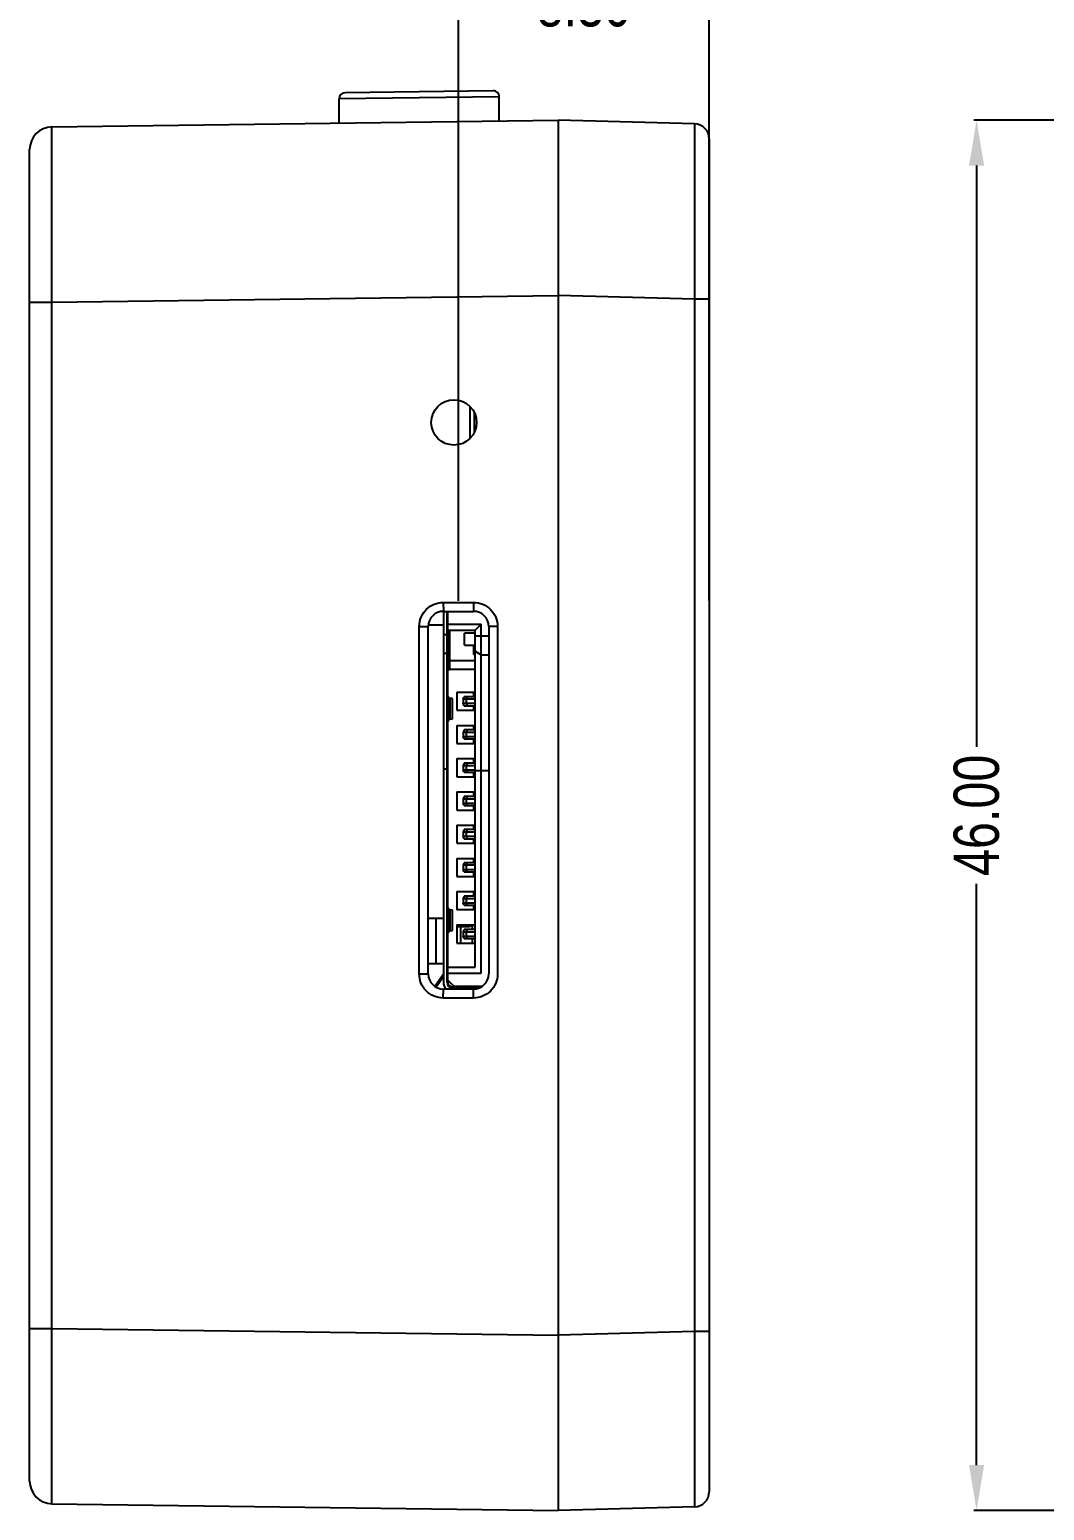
# Model space of a CAD drawing. Header units: inches. Extents: x -3 to 198, y -225 to -95.
# Drawn here: x -2.74 to 30.86, y -187.82 to -138.82 of the extents above; entities that cross this region are included whole.
import ezdxf

# ---------------------------------------------------------------- set-up
doc = ezdxf.new("R2010")
doc.units = ezdxf.units.IN
doc.header["$LTSCALE"] = 1.21
doc.header["$MEASUREMENT"] = 0
doc.header["$PDMODE"] = 3
doc.header["$PDSIZE"] = 0.3125
doc.layers.get('0').update_dxf_attribs({"linetype": 'CONTINUOUS'})
doc.layers.get('Defpoints').update_dxf_attribs({"linetype": 'CONTINUOUS'})
doc.layers.add('DIM', color=3, linetype='CONTINUOUS')
doc.styles.get("Standard").update_dxf_attribs({"font": 'txt', "width": 0.8})
doc.dimstyles.get("Standard").update_dxf_attribs({"dimtxt": 0.15625, "dimasz": 0.1875, "dimexe": 0.125, "dimexo": 0.0625, "dimgap": 0.09, "dimtad": 0, "dimtih": 1, "dimtoh": 1, "dimzin": 4, "dimdsep": 46, "dimtxsty": 'STANDARD', "dimblk": '_FILLED', "dimblk1": '_FILLED', "dimblk2": '_FILLED', "dimcen": 0.09, "dimazin": 1, "dimtp": 0.01, "dimtm": 0.01, "dimtfac": 1, "dimtofl": 0, "dimtmove": 0, "dimatfit": 3, "dimldrblk": '_FILLED', "dimfxl": 1, "dimtolj": 1, "dimtzin": 4, "dimarcsym": 0})

# ---------------------------------------------------------------- blocks, each defined once
blk = doc.blocks.new('_FILLED')
at = {"color": 0, "linetype": 'ByBlock'}
blk.add_solid([(0, 0), (-1, 0.167), (-1, -0.167)], dxfattribs=at)
blk = doc.blocks.new('*D28')
at = {"layer": 'Defpoints', "color": 0}
for p in [(19.761, -137.978), (11.457, -157.776), (19.761, -157.763)]:
    blk.add_point(p, dxfattribs=at)
at = {"layer": 'DIM', "color": 0, "lineweight": -2}
for p, q in [((11.457, -157.729), (11.457, -137.884)), ((12.957, -137.978), (13.841, -137.978)), ((18.261, -137.978), (17.376, -137.978)), ((19.761, -157.716), (19.761, -137.884))]:
    blk.add_line(p, q, dxfattribs=at)
at = {"layer": 'DIM', "color": 0, "lineweight": -2, "xscale": 1.5, "yscale": 1.5, "zscale": 1.5, "rotation": 180}
blk.add_blockref('_FILLED', (11.457, -137.978), dxfattribs=at)
at = {"layer": 'DIM', "color": 0, "lineweight": -2, "xscale": 1.5, "yscale": 1.5, "zscale": 1.5}
blk.add_blockref('_FILLED', (19.761, -137.978), dxfattribs=at)
at = {"layer": 'DIM', "color": 0, "insert": (15.609, -137.978), "char_height": 1.5, "attachment_point": 5}
blk.add_mtext('\\A1;8.30', dxfattribs=at)
blk = doc.blocks.new('*D36')
at = {"layer": 'Defpoints', "color": 0}
for p in [(46.247, -143.172), (32.408, -186.472), (46.247, -186.472)]:
    blk.add_point(p, dxfattribs=at)
at = {"layer": 'DIM', "color": 0, "lineweight": -2}
for p, q in [((46.2, -143.172), (32.315, -143.172)), ((32.408, -144.672), (32.408, -158.054)), ((32.408, -184.972), (32.408, -171.589)), ((46.2, -186.472), (32.315, -186.472))]:
    blk.add_line(p, q, dxfattribs=at)
at = {"layer": 'DIM', "color": 0, "lineweight": -2, "xscale": 1.5, "yscale": 1.5, "zscale": 1.5}
for p, rotation in [((32.408, -143.172), 90), ((32.408, -186.472), 270)]:
    blk.add_blockref('_FILLED', p, dxfattribs=dict(at, rotation=rotation))
at = {"layer": 'DIM', "color": 0, "insert": (32.408, -164.822), "char_height": 1.5, "attachment_point": 5, "rotation": 90}
blk.add_mtext('\\A1;OD: 43.30%%p0.05', dxfattribs=at)
blk = doc.blocks.new('*D40')
at = {"layer": 'Defpoints', "color": 0}
for p in [(46.001, -141.822), (28.614, -187.822), (46, -187.822)]:
    blk.add_point(p, dxfattribs=at)
at = {"layer": 'DIM', "color": 0, "lineweight": -2}
for p, q in [((45.955, -141.822), (28.521, -141.822)), ((28.614, -143.322), (28.614, -162.554)), ((28.614, -186.322), (28.614, -167.089)), ((45.953, -187.822), (28.521, -187.822))]:
    blk.add_line(p, q, dxfattribs=at)
at = {"layer": 'DIM', "color": 0, "lineweight": -2, "xscale": 1.5, "yscale": 1.5, "zscale": 1.5}
for p, rotation in [((28.614, -141.822), 90), ((28.614, -187.822), 270)]:
    blk.add_blockref('_FILLED', p, dxfattribs=dict(at, rotation=rotation))
at = {"layer": 'DIM', "color": 0, "insert": (28.614, -164.822), "char_height": 1.5, "attachment_point": 5, "rotation": 90}
blk.add_mtext('\\A1;46.00', dxfattribs=at)

msp = doc.modelspace()

# ---------------------------------------------------------------- linework, layer by layer
at = {"color": 7, "linetype": 'Continuous'}
for p, q in [((12.811, -141.05), (7.511, -141.114)), ((7.511, -141.917), (7.511, -141.114)), ((12.608, -140.85), (7.708, -140.914)), ((12.811, -141.847), (12.811, -141.05)), ((-1.999, -142.041), (14.761, -141.822)), ((14.761, -141.822), (14.761, -187.822)), ((19.274, -141.94), (14.761, -141.822)), ((19.761, -142.44), (19.761, -187.204)), ((-2.739, -186.852), (-2.739, -142.791)), ((-2.739, -147.841), (-1.999, -147.841)), ((-1.999, -147.841), (14.761, -147.621)), ((-1.999, -181.803), (-1.999, -147.841)), ((19.274, -147.738), (14.761, -147.62)), ((19.274, -147.738), (19.274, -181.906)), ((19.761, -147.738), (19.274, -147.738)), ((11.831, -151.284), (11.831, -152.359)), ((11.991, -152.128), (11.991, -151.515)), ((10.957, -157.776), (10.961, -158.072)), ((10.957, -157.776), (11.957, -157.776)), ((11.957, -157.776), (11.961, -158.072)), ((10.961, -158.072), (10.961, -170.346)), ((10.961, -158.072), (11.961, -158.072)), ((11.081, -170.346), (11.081, -158.072)), ((11.111, -170.346), (11.111, -158.072)), ((10.161, -170.072), (10.161, -158.572)), ((10.161, -158.572), (10.461, -158.572)), ((10.46, -158.523), (10.961, -158.518)), ((10.461, -170.072), (10.461, -158.572)), ((11.111, -158.496), (12.211, -158.496)), ((11.111, -158.696), (12.011, -158.696)), ((11.161, -158.696), (11.161, -159.996)), ((12.011, -158.696), (12.211, -158.496)), ((12.011, -169.846), (12.011, -158.696)), ((12.211, -170.046), (12.211, -158.496)), ((12.461, -158.572), (12.461, -170.072)), ((12.753, -158.572), (12.461, -158.572)), ((12.753, -158.572), (12.753, -170.072)), ((11.111, -158.845), (10.961, -158.845)), ((11.661, -159.196), (11.661, -158.796)), ((12.011, -158.796), (11.661, -158.796)), ((11.661, -159.196), (12.011, -159.196)), ((11.961, -159.196), (11.961, -159.496)), ((12.461, -158.895), (12.011, -158.895)), ((10.961, -159.459), (11.081, -159.459)), ((11.081, -159.459), (11.111, -159.449)), ((11.111, -159.697), (11.161, -159.697)), ((11.161, -159.696), (12.011, -159.696)), ((12.011, -159.496), (11.961, -159.496)), ((12.011, -159.386), (12.211, -159.509)), ((12.211, -159.509), (12.461, -159.509)), ((11.111, -159.797), (11.161, -159.797)), ((11.111, -159.997), (11.161, -159.997)), ((12.011, -159.996), (11.161, -159.996)), ((11.115, -160.896), (11.111, -160.896)), ((11.152, -160.95), (11.115, -160.896)), ((11.152, -161.642), (11.152, -160.95)), ((11.173, -160.953), (11.173, -161.64)), ((11.261, -161.629), (11.261, -160.964)), ((11.411, -160.747), (11.411, -161.347)), ((11.411, -160.747), (12.011, -160.747)), ((11.611, -160.976), (11.651, -160.896)), ((11.611, -160.976), (11.611, -161.116)), ((12.011, -160.976), (11.611, -160.976)), ((11.611, -161.116), (12.011, -161.116)), ((11.651, -161.196), (11.611, -161.116)), ((12.011, -160.896), (11.651, -160.896)), ((11.651, -161.196), (12.011, -161.196)), ((11.727, -160.976), (11.758, -160.896)), ((11.727, -161.116), (11.727, -160.976)), ((11.758, -161.196), (11.727, -161.116)), ((11.961, -160.747), (11.961, -160.896)), ((11.961, -161.196), (11.961, -161.347)), ((11.111, -161.696), (11.115, -161.696)), ((11.115, -161.696), (11.152, -161.642)), ((11.411, -161.347), (12.011, -161.347)), ((11.411, -161.847), (11.411, -162.447)), ((11.411, -161.847), (12.011, -161.847)), ((11.651, -161.996), (11.611, -162.076)), ((11.611, -162.076), (11.611, -162.216)), ((12.011, -162.076), (11.611, -162.076)), ((12.011, -161.996), (11.651, -161.996)), ((11.727, -162.076), (11.758, -161.996)), ((11.727, -162.216), (11.727, -162.076)), ((11.961, -161.847), (11.961, -161.997)), ((11.411, -162.447), (12.011, -162.447)), ((11.611, -162.216), (12.011, -162.216)), ((11.651, -162.296), (11.611, -162.216)), ((11.651, -162.296), (12.011, -162.296)), ((11.758, -162.296), (11.727, -162.216)), ((11.961, -162.296), (11.961, -162.447)), ((11.411, -162.947), (12.011, -162.947)), ((11.411, -162.947), (11.411, -163.547)), ((11.651, -163.096), (11.611, -163.176)), ((12.011, -163.096), (11.651, -163.096)), ((11.727, -163.176), (11.758, -163.096)), ((11.961, -162.947), (11.961, -163.096)), ((11.111, -163.296), (10.961, -163.296)), ((11.411, -163.547), (12.011, -163.547)), ((11.611, -163.176), (12.011, -163.176)), ((11.611, -163.176), (11.611, -163.316)), ((11.611, -163.316), (12.011, -163.316)), ((11.651, -163.396), (11.611, -163.316)), ((11.651, -163.396), (12.011, -163.396)), ((11.727, -163.316), (11.727, -163.176)), ((11.758, -163.396), (11.727, -163.316)), ((11.961, -163.396), (11.961, -163.547)), ((12.461, -163.346), (12.011, -163.346)), ((11.411, -164.047), (12.011, -164.047)), ((11.411, -164.047), (11.411, -164.647)), ((11.961, -164.047), (11.961, -164.197)), ((11.651, -164.196), (11.611, -164.276)), ((11.611, -164.276), (12.011, -164.276)), ((11.611, -164.276), (11.611, -164.416)), ((11.611, -164.416), (12.011, -164.416)), ((11.651, -164.496), (11.611, -164.416)), ((12.011, -164.196), (11.651, -164.196)), ((11.651, -164.496), (12.011, -164.496)), ((11.727, -164.276), (11.758, -164.196)), ((11.727, -164.416), (11.727, -164.276)), ((11.758, -164.496), (11.727, -164.416)), ((11.961, -164.496), (11.961, -164.647)), ((12.011, -164.51), (11.963, -164.497)), ((12.011, -164.183), (11.964, -164.196)), ((11.411, -164.647), (12.011, -164.647)), ((11.411, -165.147), (12.011, -165.147)), ((11.411, -165.147), (11.411, -165.747)), ((11.651, -165.296), (11.611, -165.376)), ((12.011, -165.376), (11.611, -165.376)), ((11.611, -165.376), (11.611, -165.516)), ((11.611, -165.516), (12.011, -165.516)), ((11.651, -165.596), (11.611, -165.516)), ((12.011, -165.296), (11.651, -165.296)), ((11.651, -165.596), (12.011, -165.596)), ((11.727, -165.376), (11.758, -165.296)), ((11.727, -165.516), (11.727, -165.376)), ((11.758, -165.596), (11.727, -165.516)), ((11.961, -165.147), (11.961, -165.296)), ((11.961, -165.596), (11.961, -165.747)), ((11.411, -165.747), (12.011, -165.747)), ((11.411, -166.247), (12.011, -166.247)), ((11.411, -166.247), (11.411, -166.847)), ((11.651, -166.396), (11.611, -166.476)), ((12.011, -166.476), (11.611, -166.476)), ((11.611, -166.476), (11.611, -166.616)), ((12.011, -166.396), (11.651, -166.396)), ((11.727, -166.476), (11.758, -166.396)), ((11.727, -166.616), (11.727, -166.476)), ((11.961, -166.247), (11.961, -166.396)), ((12.011, -166.383), (11.964, -166.396)), ((11.411, -166.847), (12.011, -166.847)), ((11.611, -166.616), (12.011, -166.616)), ((11.651, -166.696), (11.611, -166.616)), ((11.651, -166.696), (12.011, -166.696)), ((11.758, -166.696), (11.727, -166.616)), ((11.961, -166.696), (11.961, -166.847)), ((11.963, -166.697), (12.011, -166.71)), ((11.411, -167.347), (12.011, -167.347)), ((11.411, -167.347), (11.411, -167.947)), ((11.651, -167.496), (11.611, -167.576)), ((11.611, -167.576), (12.011, -167.576)), ((11.611, -167.576), (11.611, -167.716)), ((12.011, -167.496), (11.651, -167.496)), ((11.727, -167.576), (11.758, -167.496)), ((11.727, -167.716), (11.727, -167.576)), ((11.961, -167.347), (11.961, -167.496)), ((11.115, -167.896), (11.111, -167.896)), ((11.152, -167.95), (11.115, -167.896)), ((11.152, -168.642), (11.152, -167.95)), ((11.173, -167.953), (11.173, -168.64)), ((11.261, -168.629), (11.261, -167.964)), ((12.011, -167.947), (11.411, -167.947)), ((11.611, -167.716), (12.011, -167.716)), ((11.651, -167.796), (11.611, -167.716)), ((11.651, -167.796), (12.011, -167.796)), ((11.758, -167.796), (11.727, -167.716)), ((11.961, -167.796), (11.961, -167.947)), ((10.461, -168.222), (10.961, -168.222)), ((10.711, -168.222), (10.711, -169.722)), ((11.411, -168.447), (12.011, -168.447)), ((11.411, -168.447), (11.411, -169.047)), ((11.411, -168.497), (11.811, -168.497)), ((11.531, -168.497), (11.531, -169.047)), ((11.911, -168.457), (11.911, -168.596)), ((11.111, -168.696), (11.115, -168.696)), ((11.115, -168.696), (11.152, -168.642)), ((11.411, -169.047), (12.011, -169.047)), ((11.651, -168.596), (11.611, -168.676)), ((11.611, -168.676), (12.011, -168.676)), ((11.611, -168.676), (11.611, -168.816)), ((11.611, -168.816), (12.011, -168.816)), ((11.651, -168.896), (11.611, -168.816)), ((12.011, -168.596), (11.651, -168.596)), ((11.651, -168.896), (12.011, -168.896)), ((11.727, -168.676), (11.758, -168.596)), ((11.727, -168.816), (11.727, -168.676)), ((11.758, -168.896), (11.727, -168.816)), ((11.911, -168.896), (11.911, -169.047)), ((10.461, -169.722), (10.961, -169.722)), ((11.111, -169.846), (12.011, -169.846)), ((10.161, -170.072), (10.461, -170.072)), ((10.961, -170.082), (10.68, -170.483)), ((10.961, -170.169), (10.725, -170.506)), ((11.081, -170.346), (11.111, -170.346)), ((11.111, -170.046), (12.211, -170.046)), ((11.311, -170.476), (11.111, -170.276)), ((12.217, -170.496), (11.261, -170.496)), ((11.261, -170.496), (11.261, -170.526)), ((11.311, -170.476), (12.254, -170.476)), ((11.364, -170.476), (11.361, -170.486)), ((11.361, -170.486), (11.361, -170.495)), ((11.758, -170.476), (11.761, -170.486)), ((11.761, -170.495), (11.761, -170.486)), ((11.869, -170.496), (11.811, -170.476)), ((11.811, -170.496), (11.811, -170.476)), ((10.957, -170.868), (10.961, -170.572)), ((11.957, -170.868), (10.957, -170.868)), ((11.961, -170.572), (10.961, -170.572)), ((11.261, -170.526), (12.157, -170.526)), ((11.957, -170.868), (11.961, -170.572)), ((-2.739, -181.803), (-1.999, -181.803)), ((-1.999, -181.803), (14.761, -182.022)), ((19.274, -181.906), (14.761, -182.024)), ((19.761, -181.906), (19.274, -181.906)), ((-1.999, -187.602), (14.761, -187.822)), ((19.274, -187.704), (14.761, -187.822))]:
    msp.add_line(p, q, dxfattribs=at)
msp.add_circle((11.311, -151.822), 0.75, dxfattribs=at)
for centre, radius, start, end in [((7.711, -141.114), 0.2, 90.75, 180), ((12.611, -141.05), 0.2, 360, 90.75), ((-1.989, -142.791), 0.75, 90.75, 180), ((19.261, -142.44), 0.5, 0, 88.5), ((10.961, -158.572), 0.5, 90, 180), ((11.961, -158.572), 0.5, 0, 90), ((11.811, -168.347), 0.15, 270, 318.1897), ((10.961, -170.072), 0.5, 180, 270), ((11.261, -170.346), 0.3, 180, 229.3605), ((11.261, -170.346), 0.18, 180, 270), ((11.261, -170.346), 0.15, 180, 270), ((11.961, -170.072), 0.5, 270, 0), ((-1.989, -186.852), 0.75, 180, 269.25), ((19.261, -187.204), 0.5, 271.5, 0)]:
    msp.add_arc(centre, radius, start, end, dxfattribs=at)
for centre, major_axis, ratio, start_param, end_param in [((11.302, -160.95), (0.15, 0), 0.035814, -3.117669, -2.595354), ((10.661, -160.964), (0.6, -0.001), 0.035814, 0.000031, 0.546239), ((11.302, -161.642), (0.15, 0), 0.03564, 2.595354, 3.117669), ((10.661, -161.629), (0.6, 0.001), 0.03564, -0.546239, -0.00003), ((11.302, -167.95), (0.15, 0), 0.035791, -3.117669, -2.595354), ((10.661, -167.964), (0.6, -0.001), 0.035791, 0.00003, 0.546239), ((11.302, -168.642), (0.15, 0), 0.035617, 2.595354, 3.117669), ((10.661, -168.629), (0.6, 0.001), 0.035617, -0.546239, -0.000029)]:
    msp.add_ellipse(centre, major_axis=major_axis, ratio=ratio, start_param=start_param, end_param=end_param, dxfattribs=at)
for points, knots in [([(-1.999, -147.841), (-2, -147.463), (-2.001, -146.723), (-2.002, -145.649), (-2.003, -144.799), (-2.003, -144.172), (-2.003, -143.752), (-2.003, -143.371), (-2.003, -143.033), (-2.003, -142.742), (-2.002, -142.529), (-2.002, -142.384), (-2.002, -142.295), (-2.001, -142.219), (-2.001, -142.157), (-2.001, -142.114), (-2, -142.086), (-2, -142.07), (-2, -142.058), (-2, -142.049), (-1.999, -142.045), (-2, -142.041), (-1.999, -142.041)], [0, 0, 0, 0, 0.195196, 0.382911, 0.555834, 0.634656, 0.707346, 0.773211, 0.831625, 0.882028, 0.923942, 0.941588, 0.956969, 0.970046, 0.980791, 0.989176, 0.992476, 0.995179, 0.997284, 0.99879, 0.999695, 1, 1, 1, 1]), ([(19.274, -141.94), (19.274, -141.94), (19.274, -141.944), (19.275, -141.948), (19.275, -141.957), (19.275, -141.969), (19.275, -141.985), (19.276, -142.013), (19.276, -142.056), (19.277, -142.118), (19.277, -142.194), (19.277, -142.284), (19.278, -142.429), (19.278, -142.642), (19.279, -142.933), (19.279, -143.272), (19.279, -143.653), (19.279, -144.073), (19.279, -144.7), (19.278, -145.548), (19.276, -146.622), (19.275, -147.361), (19.274, -147.738)], [0, 0, 0, 0, 0.000309, 0.001219, 0.002729, 0.00484, 0.007549, 0.010855, 0.019252, 0.030017, 0.043126, 0.058539, 0.076219, 0.118216, 0.168708, 0.2272, 0.293127, 0.365849, 0.444663, 0.617484, 0.80497, 1, 1, 1, 1]), ([(10.161, -158.572), (10.161, -158.468), (10.203, -158.257), (10.383, -157.99), (10.649, -157.816), (10.856, -157.776), (10.957, -157.776)], [0, 0, 0, 0, 0.250702, 0.504651, 0.756522, 1, 1, 1, 1]), ([(11.957, -157.776), (12.061, -157.776), (12.272, -157.818), (12.538, -157.998), (12.713, -158.264), (12.753, -158.471), (12.753, -158.572)], [0, 0, 0, 0, 0.250723, 0.504673, 0.756532, 1, 1, 1, 1]), ([(10.957, -170.868), (10.853, -170.868), (10.642, -170.826), (10.375, -170.646), (10.201, -170.38), (10.161, -170.173), (10.161, -170.072)], [0, 0, 0, 0, 0.250723, 0.504673, 0.756532, 1, 1, 1, 1]), ([(12.753, -170.072), (12.753, -170.176), (12.711, -170.387), (12.531, -170.653), (12.265, -170.828), (12.058, -170.868), (11.957, -170.868)], [0, 0, 0, 0, 0.250702, 0.504651, 0.756522, 1, 1, 1, 1]), ([(-1.999, -187.602), (-2, -187.602), (-1.999, -187.599), (-2, -187.595), (-2, -187.585), (-2, -187.573), (-2, -187.557), (-2.001, -187.53), (-2.001, -187.486), (-2.001, -187.424), (-2.002, -187.348), (-2.002, -187.258), (-2.002, -187.113), (-2.003, -186.9), (-2.003, -186.608), (-2.003, -186.27), (-2.003, -185.889), (-2.003, -185.469), (-2.003, -184.842), (-2.002, -183.993), (-2.001, -182.919), (-2, -182.18), (-1.999, -181.803)], [0, 0, 0, 0, 0.000306, 0.001214, 0.002724, 0.004834, 0.007543, 0.010849, 0.019247, 0.030014, 0.043125, 0.05854, 0.076221, 0.118223, 0.168718, 0.227212, 0.293139, 0.36586, 0.444671, 0.617488, 0.80497, 1, 1, 1, 1]), ([(19.274, -181.906), (19.275, -182.283), (19.276, -183.023), (19.278, -184.097), (19.279, -184.946), (19.279, -185.574), (19.279, -185.994), (19.279, -186.374), (19.279, -186.712), (19.278, -187.003), (19.278, -187.216), (19.277, -187.361), (19.277, -187.45), (19.277, -187.525), (19.276, -187.588), (19.276, -187.631), (19.275, -187.659), (19.275, -187.675), (19.275, -187.686), (19.275, -187.696), (19.274, -187.7), (19.274, -187.704), (19.274, -187.704)], [0, 0, 0, 0, 0.195199, 0.382918, 0.555845, 0.634669, 0.707359, 0.773224, 0.831637, 0.882036, 0.923946, 0.94159, 0.956968, 0.970044, 0.980787, 0.989171, 0.992471, 0.995174, 0.99728, 0.998786, 0.999692, 1, 1, 1, 1])]:
    msp.add_open_spline(points, degree=3, knots=knots, dxfattribs=at)

# ---------------------------------------------------------------- dimensions: what is measured, and where the dimension line sits
at = {"layer": 'DIM'}
dim = msp.add_linear_dim(base=(19.761, -137.978), p1=(11.457, -157.776), p2=(19.761, -157.763), dimstyle='STANDARD', override={"dimscale": 0.75, "dimtxt": 2, "dimasz": 2, "dimtih": 0, "dimzin": 0, "dimcen": 0.198, "dimadec": 0, "dimazin": 0, "dimtp": 0, "dimtm": 0, "dimtdec": 4, "dimtzin": 0}, dxfattribs=at)
dim.commit()
dim.dimension.update_dxf_attribs({"geometry": '*D28', "text_midpoint": (15.609, -137.978)})
for base, p1, p2, override, picture, middle in [((28.614, -187.822), (46.001, -141.822), (46, -187.822), {"dimscale": 0.75, "dimtxt": 2, "dimasz": 2, "dimtih": 0, "dimzin": 0, "dimcen": 0.198, "dimadec": 0, "dimazin": 0, "dimtp": 0, "dimtm": 0, "dimtdec": 4, "dimtzin": 0}, '*D40', (28.614, -164.822)), ((32.408, -186.472), (46.247, -143.172), (46.247, -186.472), {"dimscale": 0.75, "dimtxt": 2, "dimasz": 2, "dimtih": 0, "dimzin": 0, "dimpost": 'OD: <>', "dimblk": '_FILLED', "dimcen": 0.198, "dimadec": 0, "dimazin": 0, "dimtol": 1, "dimtp": 0.05, "dimtm": 0.05, "dimtzin": 0}, '*D36', (32.408, -164.822))]:
    dim = msp.add_linear_dim(base=base, p1=p1, p2=p2, angle=90, dimstyle='STANDARD', override=override, dxfattribs=at)
    dim.commit()
    dim.dimension.update_dxf_attribs({"geometry": picture, "text_midpoint": middle})

doc.saveas('drawing.dxf')
